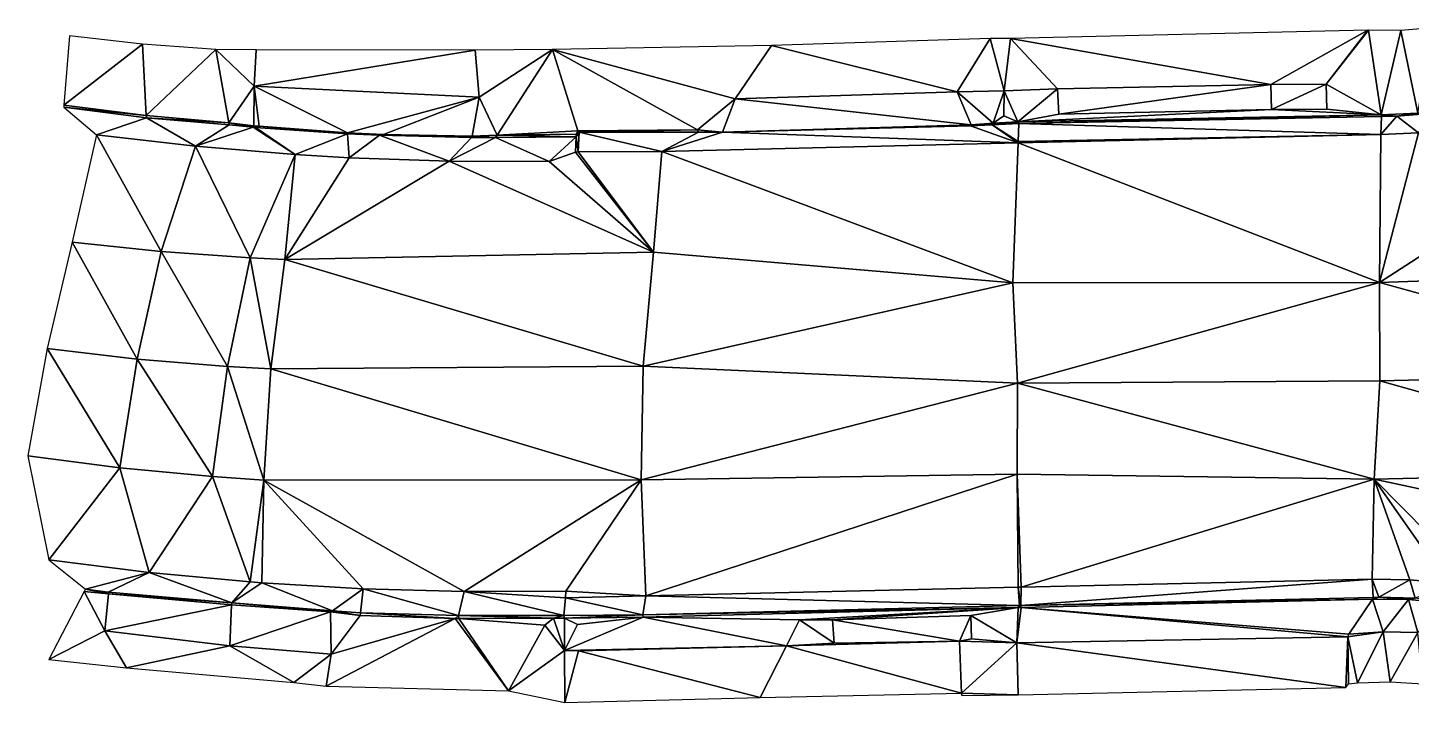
# Model space of a CAD drawing. Header units: feet. Extents: x 6354526 to 6354860, y 1931187 to 1931537.
# Drawn here: x 6354525.9 to 6354630.1, y 1931333.9 to 1931384.7 of the extents above; entities that cross this region are included whole.
import ezdxf

# ---------------------------------------------------------------- set-up
doc = ezdxf.new("R2010")
doc.units = ezdxf.units.FT
doc.header["$MEASUREMENT"] = 0
doc.layers.get('0').update_dxf_attribs({"linetype": 'CONTINUOUS'})

msp = doc.modelspace()

# ---------------------------------------------------------------- linework, layer by layer
at = {"linetype": 'Continuous', "lineweight": -3}
for points in [[(6354529.09, 1931384.06, 147.37), (6354528.66, 1931378.85, 147.17), (6354534.59, 1931383.43, 147.43)], [(6354581.91, 1931383.32, 147.6), (6354595.89, 1931379.84, 147.54), (6354598.37, 1931383.85, 147.69)], [(6354598.37, 1931383.85, 147.69), (6354595.89, 1931379.84, 147.54), (6354599.42, 1931379.92, 147.52)], [(6354598.37, 1931383.85, 147.69), (6354599.42, 1931379.92, 147.52), (6354599.9, 1931383.86, 147.71)], [(6354599.9, 1931383.86, 147.71), (6354599.42, 1931379.92, 147.52), (6354603.44, 1931380.08, 147.58)], [(6354599.9, 1931383.86, 147.71), (6354619.49, 1931380.39, 147.79), (6354626.81, 1931384.48, 147.97)], [(6354599.9, 1931383.86, 147.71), (6354603.44, 1931380.08, 147.58), (6354619.49, 1931380.39, 147.79)], [(6354626.81, 1931384.48, 147.97), (6354619.49, 1931380.39, 147.79), (6354623.65, 1931380.43, 147.82)], [(6354626.84, 1931384.48, 147.97), (6354623.65, 1931380.43, 147.82), (6354627.8, 1931378.12, 147.79)], [(6354626.81, 1931384.48, 147.97), (6354623.65, 1931380.43, 147.82), (6354626.84, 1931384.48, 147.97)], [(6354626.84, 1931384.48, 147.97), (6354627.8, 1931378.12, 147.79), (6354629.27, 1931384.45, 147.95)], [(6354630.57, 1931378.24, 147.81), (6354629.27, 1931384.45, 147.95), (6354627.8, 1931378.12, 147.79)], [(6354629.27, 1931384.45, 147.95), (6354630.57, 1931378.24, 147.81), (6354631.69, 1931384.67, 147.93)], [(6354534.59, 1931383.43, 147.43), (6354528.66, 1931378.85, 147.17), (6354534.86, 1931378.07, 147.23)], [(6354534.59, 1931383.43, 147.43), (6354534.86, 1931378.07, 147.23), (6354540.11, 1931383.03, 147.5)], [(6354540.11, 1931383.03, 147.5), (6354534.86, 1931378.07, 147.23), (6354541.09, 1931377.52, 147.28)], [(6354542.99, 1931380.26, 147.44), (6354540.11, 1931383.03, 147.5), (6354541.09, 1931377.52, 147.28)], [(6354542.99, 1931380.26, 147.44), (6354543.14, 1931383, 147.49), (6354540.11, 1931383.03, 147.5)], [(6354559.61, 1931382.97, 147.47), (6354543.14, 1931383, 147.49), (6354542.99, 1931380.26, 147.44)], [(6354559.61, 1931382.97, 147.47), (6354542.99, 1931380.26, 147.44), (6354559.93, 1931379.44, 147.37)], [(6354559.93, 1931379.44, 147.37), (6354565.44, 1931383.02, 147.5), (6354559.61, 1931382.97, 147.47)], [(6354559.93, 1931379.44, 147.37), (6354561.27, 1931376.59, 147.34), (6354565.44, 1931383.02, 147.5)], [(6354565.44, 1931383.02, 147.5), (6354561.27, 1931376.59, 147.34), (6354567.35, 1931376.9, 147.36)], [(6354565.44, 1931383.02, 147.5), (6354579.18, 1931379.33, 147.49), (6354581.91, 1931383.32, 147.6)], [(6354565.44, 1931383.02, 147.5), (6354576.34, 1931376.99, 147.3), (6354579.18, 1931379.33, 147.49)], [(6354576.34, 1931376.99, 147.3), (6354565.44, 1931383.02, 147.5), (6354567.35, 1931376.9, 147.36)], [(6354581.91, 1931383.32, 147.6), (6354579.18, 1931379.33, 147.49), (6354595.89, 1931379.84, 147.54)], [(6354542.99, 1931380.26, 147.44), (6354541.09, 1931377.52, 147.28), (6354542.95, 1931377.28, 146.93)], [(6354542.99, 1931380.26, 147.44), (6354542.95, 1931377.28, 146.93), (6354543.36, 1931377.25, 146.93)], [(6354550.02, 1931376.77, 146.94), (6354559.93, 1931379.44, 147.37), (6354542.99, 1931380.26, 147.44)], [(6354542.99, 1931380.26, 147.44), (6354543.36, 1931377.25, 146.93), (6354550.02, 1931376.77, 146.94)], [(6354596.95, 1931377.37, 147.17), (6354595.89, 1931379.84, 147.54), (6354579.18, 1931379.33, 147.49)], [(6354599.42, 1931379.92, 147.52), (6354595.89, 1931379.84, 147.54), (6354598.6, 1931377.5, 147.45)], [(6354596.95, 1931377.37, 147.17), (6354598.6, 1931377.5, 147.45), (6354595.89, 1931379.84, 147.54)], [(6354599.42, 1931379.92, 147.52), (6354598.6, 1931377.5, 147.45), (6354599.4, 1931378.03, 147.47)], [(6354599.42, 1931379.92, 147.52), (6354599.4, 1931378.03, 147.47), (6354600.46, 1931377.59, 147.47)], [(6354603.44, 1931380.08, 147.58), (6354599.42, 1931379.92, 147.52), (6354600.46, 1931377.59, 147.47)], [(6354603.55, 1931378.16, 147.53), (6354603.44, 1931380.08, 147.58), (6354600.46, 1931377.59, 147.47)], [(6354619.49, 1931380.39, 147.79), (6354603.44, 1931380.08, 147.58), (6354603.55, 1931378.16, 147.53)], [(6354619.49, 1931380.39, 147.79), (6354603.55, 1931378.16, 147.53), (6354619.54, 1931378.52, 147.71)], [(6354623.65, 1931380.43, 147.82), (6354619.49, 1931380.39, 147.79), (6354619.54, 1931378.52, 147.71)], [(6354623.7, 1931378.54, 147.8), (6354623.65, 1931380.43, 147.82), (6354619.54, 1931378.52, 147.71)], [(6354623.7, 1931378.54, 147.8), (6354627.8, 1931378.12, 147.79), (6354623.65, 1931380.43, 147.82)], [(6354534.86, 1931378.07, 147.23), (6354528.66, 1931378.85, 147.17), (6354528.67, 1931378.68, 146.72)], [(6354534.86, 1931378.07, 147.23), (6354528.67, 1931378.68, 146.72), (6354534.88, 1931377.9, 146.78)], [(6354528.67, 1931378.68, 146.72), (6354531.11, 1931376.62, 146.95), (6354534.88, 1931377.9, 146.78)], [(6354550.02, 1931376.77, 146.94), (6354552.72, 1931376.64, 146.97), (6354559.93, 1931379.44, 147.37)], [(6354559.93, 1931379.44, 147.37), (6354552.72, 1931376.64, 146.97), (6354559.4, 1931376.5, 147.02)], [(6354559.93, 1931379.44, 147.37), (6354559.4, 1931376.5, 147.02), (6354561.27, 1931376.59, 147.34)], [(6354576.34, 1931376.99, 147.3), (6354578.23, 1931376.81, 147.01), (6354579.18, 1931379.33, 147.49)], [(6354596.95, 1931377.37, 147.17), (6354579.18, 1931379.33, 147.49), (6354578.23, 1931376.81, 147.01)], [(6354531.11, 1931376.62, 146.95), (6354538.58, 1931375.75, 147.01), (6354534.88, 1931377.9, 146.78)], [(6354541.09, 1931377.52, 147.28), (6354534.86, 1931378.07, 147.23), (6354534.88, 1931377.9, 146.78)], [(6354541.09, 1931377.52, 147.28), (6354534.88, 1931377.9, 146.78), (6354541.1, 1931377.36, 146.84)], [(6354534.88, 1931377.9, 146.78), (6354538.58, 1931375.75, 147.01), (6354541.1, 1931377.36, 146.84)], [(6354542.9, 1931377.19, 146.82), (6354542.95, 1931377.28, 146.93), (6354541.09, 1931377.52, 147.28)], [(6354541.1, 1931377.36, 146.84), (6354542.9, 1931377.19, 146.82), (6354541.09, 1931377.52, 147.28)], [(6354600.46, 1931377.59, 147.47), (6354599.4, 1931378.03, 147.47), (6354598.6, 1931377.5, 147.45)], [(6354598.6, 1931377.5, 147.45), (6354600.53, 1931377.45, 147.02), (6354600.46, 1931377.59, 147.47)], [(6354619.54, 1931378.52, 147.71), (6354603.55, 1931378.16, 147.53), (6354600.46, 1931377.59, 147.47)], [(6354619.54, 1931378.52, 147.71), (6354600.46, 1931377.59, 147.47), (6354627.8, 1931378.12, 147.79)], [(6354627.8, 1931378.12, 147.79), (6354600.46, 1931377.59, 147.47), (6354600.53, 1931377.45, 147.02)], [(6354627.82, 1931378, 147.34), (6354627.8, 1931378.12, 147.79), (6354600.53, 1931377.45, 147.02)], [(6354600.53, 1931377.45, 147.02), (6354627.78, 1931376.63, 147.45), (6354627.82, 1931378, 147.34)], [(6354627.8, 1931378.12, 147.79), (6354623.7, 1931378.54, 147.8), (6354619.54, 1931378.52, 147.71)], [(6354630.61, 1931376.75, 147.47), (6354628.97, 1931378.01, 147.34), (6354627.78, 1931376.63, 147.45)], [(6354627.78, 1931376.63, 147.45), (6354628.97, 1931378.01, 147.34), (6354627.82, 1931378, 147.34)], [(6354627.8, 1931378.12, 147.79), (6354628.97, 1931378.01, 147.34), (6354630.57, 1931378.24, 147.81)], [(6354627.82, 1931378, 147.34), (6354628.97, 1931378.01, 147.34), (6354627.8, 1931378.12, 147.79)], [(6354631.73, 1931378.23, 147.36), (6354630.57, 1931378.24, 147.81), (6354628.97, 1931378.01, 147.34)], [(6354628.97, 1931378.01, 147.34), (6354630.61, 1931376.75, 147.47), (6354631.73, 1931378.23, 147.36)], [(6354535.98, 1931367.82, 147.32), (6354531.11, 1931376.62, 146.95), (6354529.3, 1931368.53, 147.29)], [(6354535.98, 1931367.82, 147.32), (6354538.58, 1931375.75, 147.01), (6354531.11, 1931376.62, 146.95)], [(6354538.58, 1931375.75, 147.01), (6354542.9, 1931377.19, 146.82), (6354541.1, 1931377.36, 146.84)], [(6354538.58, 1931375.75, 147.01), (6354546.08, 1931375.13, 147.08), (6354542.9, 1931377.19, 146.82)], [(6354542.9, 1931377.19, 146.82), (6354543.08, 1931377.17, 146.82), (6354542.95, 1931377.28, 146.93)], [(6354546.08, 1931375.13, 147.08), (6354543.08, 1931377.17, 146.82), (6354542.9, 1931377.19, 146.82)], [(6354543.08, 1931377.17, 146.82), (6354543.36, 1931377.25, 146.93), (6354542.95, 1931377.28, 146.93)], [(6354550, 1931376.69, 146.85), (6354543.36, 1931377.25, 146.93), (6354543.08, 1931377.17, 146.82)], [(6354543.08, 1931377.17, 146.82), (6354546.08, 1931375.13, 147.08), (6354550, 1931376.69, 146.85)], [(6354550, 1931376.69, 146.85), (6354550.02, 1931376.77, 146.94), (6354543.36, 1931377.25, 146.93)], [(6354546.08, 1931375.13, 147.08), (6354550.13, 1931374.89, 147.08), (6354550, 1931376.69, 146.85)], [(6354550, 1931376.69, 146.85), (6354552.42, 1931376.58, 146.85), (6354550.02, 1931376.77, 146.94)], [(6354550.13, 1931374.89, 147.08), (6354552.42, 1931376.58, 146.85), (6354550, 1931376.69, 146.85)], [(6354552.42, 1931376.58, 146.85), (6354552.72, 1931376.64, 146.97), (6354550.02, 1931376.77, 146.94)], [(6354552.42, 1931376.58, 146.85), (6354550.13, 1931374.89, 147.08), (6354557.65, 1931374.63, 147.08)], [(6354559.35, 1931376.42, 146.88), (6354552.72, 1931376.64, 146.97), (6354552.42, 1931376.58, 146.85)], [(6354552.42, 1931376.58, 146.85), (6354557.65, 1931374.63, 147.08), (6354559.35, 1931376.42, 146.88)], [(6354559.35, 1931376.42, 146.88), (6354559.4, 1931376.5, 147.02), (6354552.72, 1931376.64, 146.97)], [(6354559.35, 1931376.42, 146.88), (6354561.16, 1931376.4, 146.9), (6354559.4, 1931376.5, 147.02)], [(6354561.16, 1931376.4, 146.9), (6354561.27, 1931376.59, 147.34), (6354559.4, 1931376.5, 147.02)], [(6354567.22, 1931376.47, 146.9), (6354561.27, 1931376.59, 147.34), (6354561.16, 1931376.4, 146.9)], [(6354561.16, 1931376.4, 146.9), (6354565.18, 1931374.61, 147.08), (6354567.22, 1931376.47, 146.9)], [(6354561.27, 1931376.59, 147.34), (6354567.22, 1931376.67, 147.38), (6354567.35, 1931376.9, 147.36)], [(6354567.22, 1931376.47, 146.9), (6354567.22, 1931376.67, 147.38), (6354561.27, 1931376.59, 147.34)], [(6354565.18, 1931374.61, 147.08), (6354567.18, 1931375.31, 147.01), (6354567.22, 1931376.47, 146.9)], [(6354567.18, 1931375.31, 147.01), (6354567.37, 1931375.34, 147.3), (6354567.22, 1931376.47, 146.9)], [(6354567.45, 1931376.82, 146.93), (6354567.35, 1931376.9, 147.36), (6354567.22, 1931376.67, 147.38)], [(6354567.22, 1931376.47, 146.9), (6354567.45, 1931376.82, 146.93), (6354567.22, 1931376.67, 147.38)], [(6354567.37, 1931375.34, 147.3), (6354567.45, 1931376.82, 146.93), (6354567.22, 1931376.47, 146.9)], [(6354567.35, 1931376.9, 147.36), (6354567.45, 1931376.82, 146.93), (6354576.34, 1931376.99, 147.3)], [(6354567.37, 1931375.34, 147.3), (6354573.67, 1931375.35, 147.21), (6354567.45, 1931376.82, 146.93)], [(6354576.42, 1931376.81, 146.86), (6354576.34, 1931376.99, 147.3), (6354567.45, 1931376.82, 146.93)], [(6354567.45, 1931376.82, 146.93), (6354573.67, 1931375.35, 147.21), (6354576.42, 1931376.81, 146.86)], [(6354573.67, 1931375.35, 147.21), (6354578.23, 1931376.8, 146.89), (6354576.42, 1931376.81, 146.86)], [(6354600.49, 1931376, 147.22), (6354578.23, 1931376.8, 146.89), (6354573.67, 1931375.35, 147.21)], [(6354576.42, 1931376.81, 146.86), (6354578.23, 1931376.81, 147.01), (6354576.34, 1931376.99, 147.3)], [(6354576.42, 1931376.81, 146.86), (6354578.23, 1931376.8, 146.89), (6354578.23, 1931376.81, 147.01)], [(6354578.23, 1931376.81, 147.01), (6354596.9, 1931377.28, 147), (6354596.95, 1931377.37, 147.17)], [(6354578.23, 1931376.81, 147.01), (6354578.23, 1931376.8, 146.89), (6354596.9, 1931377.28, 147)], [(6354600.49, 1931376, 147.22), (6354596.9, 1931377.28, 147), (6354578.23, 1931376.8, 146.89)], [(6354596.9, 1931377.28, 147), (6354598.52, 1931377.35, 147), (6354596.95, 1931377.37, 147.17)], [(6354600.49, 1931376, 147.22), (6354598.52, 1931377.35, 147), (6354596.9, 1931377.28, 147)], [(6354598.52, 1931377.35, 147), (6354598.6, 1931377.5, 147.45), (6354596.95, 1931377.37, 147.17)], [(6354600.53, 1931377.45, 147.02), (6354598.6, 1931377.5, 147.45), (6354598.52, 1931377.35, 147)], [(6354600.47, 1931376.12, 147.2), (6354600.53, 1931377.45, 147.02), (6354598.52, 1931377.35, 147)], [(6354600.47, 1931376.12, 147.2), (6354598.52, 1931377.35, 147), (6354600.49, 1931376, 147.22)], [(6354627.78, 1931376.63, 147.45), (6354600.53, 1931377.45, 147.02), (6354600.47, 1931376.12, 147.2)], [(6354600.47, 1931376.12, 147.2), (6354600.49, 1931376, 147.22), (6354627.78, 1931376.63, 147.45)], [(6354627.67, 1931365.49, 148.02), (6354627.78, 1931376.63, 147.45), (6354600.49, 1931376, 147.22)], [(6354627.67, 1931365.49, 148.02), (6354630.61, 1931376.75, 147.47), (6354627.78, 1931376.63, 147.45)], [(6354638.93, 1931372.77, 147.99), (6354630.61, 1931376.75, 147.47), (6354627.67, 1931365.49, 148.02)], [(6354542.69, 1931367.36, 147.36), (6354538.58, 1931375.75, 147.01), (6354535.98, 1931367.82, 147.32)], [(6354542.69, 1931367.36, 147.36), (6354546.08, 1931375.13, 147.08), (6354538.58, 1931375.75, 147.01)], [(6354557.65, 1931374.63, 147.08), (6354561.16, 1931376.4, 146.9), (6354559.35, 1931376.42, 146.88)], [(6354557.65, 1931374.63, 147.08), (6354565.18, 1931374.61, 147.08), (6354561.16, 1931376.4, 146.9)], [(6354600.09, 1931365.48, 147.79), (6354600.49, 1931376, 147.22), (6354573.67, 1931375.35, 147.21)], [(6354627.67, 1931365.49, 148.02), (6354600.49, 1931376, 147.22), (6354600.09, 1931365.48, 147.79)], [(6354545.3, 1931367.24, 147.37), (6354546.08, 1931375.13, 147.08), (6354542.69, 1931367.36, 147.36)], [(6354545.3, 1931367.24, 147.37), (6354550.13, 1931374.89, 147.08), (6354546.08, 1931375.13, 147.08)], [(6354545.3, 1931367.24, 147.37), (6354557.65, 1931374.63, 147.08), (6354550.13, 1931374.89, 147.08)], [(6354573.04, 1931367.79, 147.5), (6354557.65, 1931374.63, 147.08), (6354545.3, 1931367.24, 147.37)], [(6354573.04, 1931367.79, 147.5), (6354565.18, 1931374.61, 147.08), (6354557.65, 1931374.63, 147.08)], [(6354573.04, 1931367.79, 147.5), (6354567.18, 1931375.31, 147.01), (6354565.18, 1931374.61, 147.08)], [(6354573.04, 1931367.79, 147.5), (6354567.37, 1931375.34, 147.3), (6354567.18, 1931375.31, 147.01)], [(6354573.04, 1931367.79, 147.5), (6354573.67, 1931375.35, 147.21), (6354567.37, 1931375.34, 147.3)], [(6354600.09, 1931365.48, 147.79), (6354573.67, 1931375.35, 147.21), (6354573.04, 1931367.79, 147.5)], [(6354638.93, 1931372.77, 147.99), (6354627.67, 1931365.49, 148.02), (6354652.68, 1931366.37, 148.15)], [(6354529.3, 1931368.53, 147.29), (6354527.4, 1931360.53, 147.36), (6354534.17, 1931359.74, 147.43)], [(6354535.98, 1931367.82, 147.32), (6354529.3, 1931368.53, 147.29), (6354534.17, 1931359.74, 147.43)], [(6354535.98, 1931367.82, 147.32), (6354534.17, 1931359.74, 147.43), (6354540.97, 1931359.19, 147.49)], [(6354542.69, 1931367.36, 147.36), (6354535.98, 1931367.82, 147.32), (6354540.97, 1931359.19, 147.49)], [(6354542.69, 1931367.36, 147.36), (6354540.97, 1931359.19, 147.49), (6354544.24, 1931359.01, 147.52)], [(6354545.3, 1931367.24, 147.37), (6354542.69, 1931367.36, 147.36), (6354544.24, 1931359.01, 147.52)], [(6354545.3, 1931367.24, 147.37), (6354544.24, 1931359.01, 147.52), (6354572.27, 1931359.21, 147.59)], [(6354545.3, 1931367.24, 147.37), (6354572.27, 1931359.21, 147.59), (6354573.04, 1931367.79, 147.5)], [(6354572.27, 1931359.21, 147.59), (6354600.09, 1931365.48, 147.79), (6354573.04, 1931367.79, 147.5)], [(6354652.68, 1931366.37, 148.15), (6354627.67, 1931365.49, 148.02), (6354652.39, 1931358.68, 148.16)], [(6354600.44, 1931357.92, 147.82), (6354600.09, 1931365.48, 147.79), (6354572.27, 1931359.21, 147.59)], [(6354627.67, 1931365.49, 148.02), (6354600.09, 1931365.48, 147.79), (6354600.44, 1931357.92, 147.82)], [(6354627.67, 1931365.49, 148.02), (6354600.44, 1931357.92, 147.82), (6354627.7, 1931358.11, 148.1)], [(6354627.67, 1931365.49, 148.02), (6354627.7, 1931358.11, 148.1), (6354652.39, 1931358.68, 148.16)], [(6354527.4, 1931360.53, 147.36), (6354525.94, 1931352.45, 147.27), (6354532.88, 1931351.55, 147.32)], [(6354534.17, 1931359.74, 147.43), (6354527.4, 1931360.53, 147.36), (6354532.88, 1931351.55, 147.32)], [(6354534.17, 1931359.74, 147.43), (6354532.88, 1931351.55, 147.32), (6354539.85, 1931350.9, 147.36)], [(6354540.97, 1931359.19, 147.49), (6354534.17, 1931359.74, 147.43), (6354539.85, 1931350.9, 147.36)], [(6354540.97, 1931359.19, 147.49), (6354539.85, 1931350.9, 147.36), (6354543.71, 1931350.64, 147.38)], [(6354544.24, 1931359.01, 147.52), (6354540.97, 1931359.19, 147.49), (6354543.71, 1931350.64, 147.38)], [(6354572.1, 1931350.65, 147.49), (6354544.24, 1931359.01, 147.52), (6354543.71, 1931350.64, 147.38)], [(6354572.1, 1931350.65, 147.49), (6354572.27, 1931359.21, 147.59), (6354544.24, 1931359.01, 147.52)], [(6354572.1, 1931350.65, 147.49), (6354600.44, 1931357.92, 147.82), (6354572.27, 1931359.21, 147.59)], [(6354600.4, 1931351.07, 147.77), (6354600.44, 1931357.92, 147.82), (6354572.1, 1931350.65, 147.49)], [(6354627.27, 1931350.7, 147.97), (6354600.44, 1931357.92, 147.82), (6354600.4, 1931351.07, 147.77)], [(6354627.7, 1931358.11, 148.1), (6354600.44, 1931357.92, 147.82), (6354627.27, 1931350.7, 147.97)], [(6354651.99, 1931351.27, 148.2), (6354627.7, 1931358.11, 148.1), (6354627.27, 1931350.7, 147.97)], [(6354652.39, 1931358.68, 148.16), (6354627.7, 1931358.11, 148.1), (6354651.99, 1931351.27, 148.2)], [(6354532.88, 1931351.55, 147.32), (6354525.94, 1931352.45, 147.27), (6354527.52, 1931344.63, 146.87)], [(6354532.88, 1931351.55, 147.32), (6354527.52, 1931344.63, 146.87), (6354535.09, 1931343.68, 146.92)], [(6354539.85, 1931350.9, 147.36), (6354532.88, 1931351.55, 147.32), (6354535.09, 1931343.68, 146.92)], [(6354539.85, 1931350.9, 147.36), (6354535.09, 1931343.68, 146.92), (6354542.69, 1931342.97, 146.96)], [(6354543.71, 1931350.64, 147.38), (6354539.85, 1931350.9, 147.36), (6354542.69, 1931342.97, 146.96)], [(6354543.71, 1931350.64, 147.38), (6354542.69, 1931342.97, 146.96), (6354543.56, 1931342.9, 146.97)], [(6354543.71, 1931350.64, 147.38), (6354543.56, 1931342.9, 146.97), (6354551.18, 1931342.46, 146.99)], [(6354543.71, 1931350.64, 147.38), (6354558.8, 1931342.25, 147.01), (6354572.1, 1931350.65, 147.49)], [(6354543.71, 1931350.64, 147.38), (6354551.18, 1931342.46, 146.99), (6354558.8, 1931342.25, 147.01)], [(6354572.1, 1931350.65, 147.49), (6354558.8, 1931342.25, 147.01), (6354566.43, 1931342.28, 147.03)], [(6354572.1, 1931350.65, 147.49), (6354566.43, 1931342.28, 147.03), (6354572.47, 1931341.93, 147.11)], [(6354600.4, 1931351.07, 147.77), (6354572.1, 1931350.65, 147.49), (6354572.47, 1931341.93, 147.11)], [(6354600.48, 1931342.59, 147.36), (6354600.4, 1931351.07, 147.77), (6354572.47, 1931341.93, 147.11)], [(6354600.4, 1931351.07, 147.77), (6354600.48, 1931342.59, 147.36), (6354600.7, 1931342.59, 147.36)], [(6354627.27, 1931350.7, 147.97), (6354600.4, 1931351.07, 147.77), (6354600.7, 1931342.59, 147.36)], [(6354600.48, 1931342.59, 147.36), (6354600.48, 1931342.59, 147.36), (6354600.4, 1931351.07, 147.77)], [(6354627.27, 1931350.7, 147.97), (6354600.7, 1931342.59, 147.36), (6354627.13, 1931343.17, 147.62)], [(6354627.27, 1931350.7, 147.97), (6354627.13, 1931343.17, 147.62), (6354629.95, 1931343.14, 147.62)], [(6354644.31, 1931347.07, 147.99), (6354651.99, 1931351.27, 148.2), (6354627.27, 1931350.7, 147.97)], [(6354627.27, 1931350.7, 147.97), (6354629.95, 1931343.14, 147.62), (6354632.76, 1931342.87, 147.61)], [(6354627.27, 1931350.7, 147.97), (6354632.76, 1931342.87, 147.61), (6354635.54, 1931342.36, 147.61)], [(6354644.31, 1931347.07, 147.99), (6354627.27, 1931350.7, 147.97), (6354635.54, 1931342.36, 147.61)], [(6354527.52, 1931344.63, 146.87), (6354530.29, 1931342.43, 146.66), (6354535.09, 1931343.68, 146.92)], [(6354535.09, 1931343.68, 146.92), (6354530.29, 1931342.43, 146.66), (6354532, 1931342.2, 146.56)], [(6354541.3, 1931341.4, 146.65), (6354535.09, 1931343.68, 146.92), (6354532, 1931342.2, 146.56)], [(6354535.09, 1931343.68, 146.92), (6354541.3, 1931341.4, 146.65), (6354542.69, 1931342.97, 146.96)], [(6354627.13, 1931343.17, 147.62), (6354600.68, 1931341.21, 147.21), (6354627.21, 1931341.81, 147.46)], [(6354627.13, 1931343.17, 147.62), (6354600.7, 1931342.59, 147.36), (6354600.68, 1931341.21, 147.21)], [(6354627.13, 1931343.17, 147.62), (6354627.21, 1931341.81, 147.46), (6354627.63, 1931341.82, 147.47)], [(6354629.95, 1931343.14, 147.62), (6354627.13, 1931343.17, 147.62), (6354627.63, 1931341.82, 147.47)], [(6354531.75, 1931339.3, 147.24), (6354530.19, 1931342.24, 147.13), (6354527.52, 1931337.14, 147.32)], [(6354530.19, 1931342.24, 147.13), (6354532.03, 1931342.07, 146.75), (6354530.29, 1931342.43, 146.66)], [(6354532.03, 1931342.07, 146.75), (6354530.19, 1931342.24, 147.13), (6354531.75, 1931339.3, 147.24)], [(6354530.19, 1931342.24, 147.13), (6354530.19, 1931342.24, 147.13), (6354532.03, 1931342.07, 146.75)], [(6354532.03, 1931342.07, 146.75), (6354532.03, 1931342.07, 146.75), (6354530.19, 1931342.24, 147.13)], [(6354530.29, 1931342.43, 146.66), (6354532.03, 1931342.07, 146.75), (6354532, 1931342.2, 146.56)], [(6354532.03, 1931342.07, 146.75), (6354541.3, 1931341.4, 146.65), (6354532, 1931342.2, 146.56)], [(6354542.69, 1931342.97, 146.96), (6354541.3, 1931341.4, 146.65), (6354543.56, 1931342.9, 146.97)], [(6354548.89, 1931340.79, 146.68), (6354543.56, 1931342.9, 146.97), (6354541.3, 1931341.4, 146.65)], [(6354543.56, 1931342.9, 146.97), (6354548.89, 1931340.79, 146.68), (6354551.18, 1931342.46, 146.99)], [(6354551.18, 1931342.46, 146.99), (6354548.89, 1931340.79, 146.68), (6354550.98, 1931340.64, 146.7)], [(6354558.36, 1931340.45, 146.75), (6354551.18, 1931342.46, 146.99), (6354550.98, 1931340.64, 146.7)], [(6354558.36, 1931340.45, 146.75), (6354558.8, 1931342.25, 147.01), (6354551.18, 1931342.46, 146.99)], [(6354566.3, 1931340.45, 146.78), (6354558.8, 1931342.25, 147.01), (6354558.36, 1931340.45, 146.75)], [(6354566.41, 1931341.77, 146.95), (6354566.43, 1931342.28, 147.03), (6354558.8, 1931342.25, 147.01)], [(6354566.3, 1931340.45, 146.78), (6354566.41, 1931341.77, 146.95), (6354558.8, 1931342.25, 147.01)], [(6354566.43, 1931342.28, 147.03), (6354566.41, 1931341.77, 146.95), (6354572.47, 1931341.93, 147.11)], [(6354600.48, 1931342.59, 147.36), (6354572.47, 1931341.93, 147.11), (6354600.58, 1931341.19, 147.25)], [(6354600.48, 1931342.59, 147.36), (6354600.58, 1931341.19, 147.25), (6354600.68, 1931341.21, 147.21)], [(6354600.48, 1931342.59, 147.36), (6354600.68, 1931341.21, 147.21), (6354600.7, 1931342.59, 147.36)], [(6354600.48, 1931342.59, 147.36), (6354600.58, 1931341.19, 147.25), (6354600.48, 1931342.59, 147.36)], [(6354630.37, 1931341.75, 147.47), (6354629.95, 1931343.14, 147.62), (6354627.63, 1931341.82, 147.47)], [(6354632.76, 1931342.87, 147.61), (6354629.95, 1931343.14, 147.62), (6354630.37, 1931341.75, 147.47)], [(6354531.75, 1931339.3, 147.24), (6354531.75, 1931339.3, 147.24), (6354532.03, 1931342.07, 146.75)], [(6354532.03, 1931342.07, 146.75), (6354531.75, 1931339.3, 147.24), (6354532.03, 1931342.07, 146.75)], [(6354531.75, 1931339.3, 147.24), (6354541.28, 1931341.24, 146.76), (6354532.03, 1931342.07, 146.75)], [(6354531.75, 1931339.3, 147.24), (6354541.16, 1931338.17, 147.25), (6354541.28, 1931341.24, 146.76)], [(6354532.03, 1931342.07, 146.75), (6354541.28, 1931341.24, 146.76), (6354541.3, 1931341.4, 146.65)], [(6354541.28, 1931341.24, 146.76), (6354541.16, 1931338.17, 147.25), (6354548.74, 1931340.71, 146.84)], [(6354548.74, 1931340.71, 146.84), (6354541.3, 1931341.4, 146.65), (6354541.28, 1931341.24, 146.76)], [(6354548.74, 1931340.71, 146.84), (6354541.28, 1931341.24, 146.76), (6354548.74, 1931340.71, 146.84)], [(6354548.74, 1931340.71, 146.84), (6354548.89, 1931340.79, 146.68), (6354541.3, 1931341.4, 146.65)], [(6354572.23, 1931340.49, 146.9), (6354566.41, 1931341.77, 146.95), (6354566.3, 1931340.45, 146.78)], [(6354566.41, 1931341.77, 146.95), (6354572.23, 1931340.49, 146.9), (6354572.47, 1931341.93, 147.11)], [(6354600.58, 1931341.19, 147.25), (6354572.47, 1931341.93, 147.11), (6354572.23, 1931340.49, 146.9)], [(6354600.47, 1931341.06, 147.68), (6354600.58, 1931341.19, 147.25), (6354572.23, 1931340.49, 146.9)], [(6354600.7, 1931341.04, 147.67), (6354600.58, 1931341.19, 147.25), (6354600.47, 1931341.06, 147.68)], [(6354600.47, 1931341.06, 147.68), (6354600.58, 1931341.19, 147.25), (6354600.58, 1931341.19, 147.25)], [(6354600.58, 1931341.19, 147.25), (6354600.7, 1931341.04, 147.67), (6354600.68, 1931341.21, 147.21)], [(6354600.58, 1931341.19, 147.25), (6354600.68, 1931341.21, 147.21), (6354600.58, 1931341.19, 147.25)], [(6354600.68, 1931341.21, 147.21), (6354627.14, 1931341.68, 147.92), (6354627.21, 1931341.81, 147.46)], [(6354600.68, 1931341.21, 147.21), (6354600.7, 1931341.04, 147.67), (6354627.14, 1931341.68, 147.92)], [(6354625.38, 1931339.04, 147.93), (6354627.14, 1931341.68, 147.92), (6354600.7, 1931341.04, 147.67)], [(6354627.96, 1931339.22, 147.94), (6354627.14, 1931341.68, 147.92), (6354625.38, 1931339.04, 147.93)], [(6354627.21, 1931341.81, 147.46), (6354627.14, 1931341.68, 147.92), (6354627.63, 1931341.82, 147.47)], [(6354629.87, 1931341.65, 147.92), (6354627.63, 1931341.82, 147.47), (6354627.14, 1931341.68, 147.92)], [(6354627.14, 1931341.68, 147.92), (6354627.96, 1931339.22, 147.94), (6354629.87, 1931341.65, 147.92)], [(6354627.63, 1931341.82, 147.47), (6354629.87, 1931341.65, 147.92), (6354630.37, 1931341.75, 147.47)], [(6354630.55, 1931339.16, 147.94), (6354629.87, 1931341.65, 147.92), (6354627.96, 1931339.22, 147.94)], [(6354632.59, 1931341.39, 147.92), (6354630.37, 1931341.75, 147.47), (6354629.87, 1931341.65, 147.92)], [(6354629.87, 1931341.65, 147.92), (6354630.55, 1931339.16, 147.94), (6354632.59, 1931341.39, 147.92)], [(6354548.74, 1931340.71, 146.84), (6354541.16, 1931338.17, 147.25), (6354548.77, 1931337.53, 147.29)], [(6354548.4, 1931335.13, 147.34), (6354562.13, 1931334.78, 147.37), (6354558.1, 1931340.22, 147.22)], [(6354548.77, 1931337.53, 147.29), (6354548.4, 1931335.13, 147.34), (6354558.1, 1931340.22, 147.22)], [(6354550.96, 1931340.45, 147.17), (6354548.89, 1931340.79, 146.68), (6354548.74, 1931340.71, 146.84)], [(6354548.74, 1931340.71, 146.84), (6354548.74, 1931340.71, 146.84), (6354548.89, 1931340.79, 146.68)], [(6354550.96, 1931340.45, 147.17), (6354548.74, 1931340.71, 146.84), (6354548.77, 1931337.53, 147.29)], [(6354550.96, 1931340.45, 147.17), (6354548.77, 1931337.53, 147.29), (6354548.77, 1931337.53, 147.29)], [(6354548.77, 1931337.53, 147.29), (6354550.96, 1931340.45, 147.17), (6354550.96, 1931340.45, 147.17)], [(6354548.77, 1931337.53, 147.29), (6354558.1, 1931340.22, 147.22), (6354550.96, 1931340.45, 147.17)], [(6354550.96, 1931340.45, 147.17), (6354550.98, 1931340.64, 146.7), (6354548.89, 1931340.79, 146.68)], [(6354550.96, 1931340.45, 147.17), (6354550.96, 1931340.45, 147.17), (6354550.98, 1931340.64, 146.7)], [(6354550.98, 1931340.64, 146.7), (6354550.96, 1931340.45, 147.17), (6354558.1, 1931340.22, 147.22)], [(6354550.98, 1931340.64, 146.7), (6354558.1, 1931340.22, 147.22), (6354558.36, 1931340.45, 146.75)], [(6354558.36, 1931340.45, 146.75), (6354558.1, 1931340.22, 147.22), (6354558.38, 1931340.22, 147.22)], [(6354562.13, 1931334.78, 147.37), (6354558.38, 1931340.22, 147.22), (6354558.1, 1931340.22, 147.22)], [(6354558.36, 1931340.45, 146.75), (6354558.38, 1931340.22, 147.22), (6354565.52, 1931340.24, 147.19)], [(6354558.36, 1931340.45, 146.75), (6354565.52, 1931340.24, 147.19), (6354566.3, 1931340.45, 146.78)], [(6354558.38, 1931340.22, 147.22), (6354564.85, 1931339.72, 147.15), (6354565.52, 1931340.24, 147.19)], [(6354562.13, 1931334.78, 147.37), (6354564.85, 1931339.72, 147.15), (6354558.38, 1931340.22, 147.22)], [(6354564.85, 1931339.72, 147.15), (6354566.34, 1931337.82, 147.24), (6354565.52, 1931340.24, 147.19)], [(6354566.3, 1931340.45, 146.78), (6354565.52, 1931340.24, 147.19), (6354566.34, 1931340.25, 147.19)], [(6354566.34, 1931337.82, 147.24), (6354566.34, 1931340.25, 147.19), (6354565.52, 1931340.24, 147.19)], [(6354566.3, 1931340.45, 146.78), (6354566.34, 1931340.25, 147.19), (6354572.23, 1931340.49, 146.9)], [(6354572.23, 1931340.49, 146.9), (6354566.34, 1931340.25, 147.19), (6354572.26, 1931340.33, 147.35)], [(6354567.31, 1931339.76, 147.15), (6354572.26, 1931340.33, 147.35), (6354566.34, 1931340.25, 147.19)], [(6354583.06, 1931338.16, 147.56), (6354572.26, 1931340.33, 147.35), (6354566.34, 1931337.82, 147.24)], [(6354567.31, 1931339.76, 147.15), (6354566.34, 1931337.82, 147.24), (6354572.26, 1931340.33, 147.35)], [(6354567.31, 1931339.76, 147.15), (6354566.34, 1931340.25, 147.19), (6354566.34, 1931337.82, 147.24)], [(6354600.47, 1931341.06, 147.68), (6354572.23, 1931340.49, 146.9), (6354572.26, 1931340.33, 147.35)], [(6354600.47, 1931341.06, 147.68), (6354572.26, 1931340.33, 147.35), (6354600.47, 1931341.05, 147.68)], [(6354584.02, 1931340.13, 147.53), (6354600.47, 1931341.05, 147.68), (6354572.26, 1931340.33, 147.35)], [(6354584.02, 1931340.13, 147.53), (6354572.26, 1931340.33, 147.35), (6354583.06, 1931338.16, 147.56)], [(6354584.02, 1931340.13, 147.53), (6354583.06, 1931338.16, 147.56), (6354586.63, 1931338.36, 147.47)], [(6354584.02, 1931340.13, 147.53), (6354586.51, 1931340.12, 147.46), (6354600.47, 1931341.05, 147.68)], [(6354584.02, 1931340.13, 147.53), (6354586.63, 1931338.36, 147.47), (6354586.51, 1931340.12, 147.46)], [(6354596.92, 1931340.44, 147.68), (6354600.47, 1931341.05, 147.68), (6354586.51, 1931340.12, 147.46)], [(6354596.92, 1931340.44, 147.68), (6354586.51, 1931340.12, 147.46), (6354596.06, 1931338.52, 147.69)], [(6354586.51, 1931340.12, 147.46), (6354586.63, 1931338.36, 147.47), (6354596.06, 1931338.52, 147.69)], [(6354596.92, 1931340.44, 147.68), (6354596.06, 1931338.52, 147.69), (6354596.96, 1931338.7, 147.74)], [(6354596.92, 1931340.44, 147.68), (6354600.38, 1931338.4, 147.95), (6354600.47, 1931341.05, 147.68)], [(6354596.92, 1931340.44, 147.68), (6354596.96, 1931338.7, 147.74), (6354600.38, 1931338.4, 147.95)], [(6354600.38, 1931338.4, 147.95), (6354600.7, 1931341.04, 147.67), (6354600.47, 1931341.05, 147.68)], [(6354625.3, 1931338.83, 148.15), (6354600.7, 1931341.04, 147.67), (6354600.38, 1931338.4, 147.95)], [(6354600.47, 1931341.06, 147.68), (6354600.47, 1931341.05, 147.68), (6354600.7, 1931341.04, 147.67)], [(6354600.7, 1931341.04, 147.67), (6354625.3, 1931338.83, 148.15), (6354625.38, 1931339.04, 147.93)], [(6354531.75, 1931339.3, 147.24), (6354527.52, 1931337.14, 147.32), (6354533.38, 1931336.5, 147.34)], [(6354531.75, 1931339.3, 147.24), (6354533.38, 1931336.5, 147.34), (6354541.16, 1931338.17, 147.25)], [(6354531.75, 1931339.3, 147.24), (6354533.38, 1931336.5, 147.34), (6354531.75, 1931339.3, 147.24)], [(6354562.13, 1931334.78, 147.37), (6354566.34, 1931337.82, 147.24), (6354564.85, 1931339.72, 147.15)], [(6354627.96, 1931339.22, 147.94), (6354625.38, 1931339.04, 147.93), (6354625.3, 1931338.83, 148.15)], [(6354626.03, 1931335.37, 148.14), (6354627.96, 1931339.22, 147.94), (6354625.3, 1931338.83, 148.15)], [(6354626.03, 1931335.37, 148.14), (6354628.48, 1931335.45, 148.13), (6354627.96, 1931339.22, 147.94)], [(6354628.48, 1931335.45, 148.13), (6354630.55, 1931339.16, 147.94), (6354627.96, 1931339.22, 147.94)], [(6354628.48, 1931335.45, 148.13), (6354630.92, 1931335.3, 148.13), (6354630.55, 1931339.16, 147.94)], [(6354533.38, 1931336.5, 147.34), (6354545.98, 1931335.41, 147.32), (6354541.16, 1931338.17, 147.25)], [(6354541.16, 1931338.17, 147.25), (6354545.98, 1931335.41, 147.32), (6354548.77, 1931337.53, 147.29)], [(6354567.39, 1931337.8, 147.26), (6354583.06, 1931338.16, 147.56), (6354566.34, 1931337.82, 147.24)], [(6354567.39, 1931337.8, 147.26), (6354581.07, 1931334.28, 147.69), (6354583.06, 1931338.16, 147.56)], [(6354596.23, 1931334.61, 147.83), (6354583.06, 1931338.16, 147.56), (6354581.07, 1931334.28, 147.69)], [(6354596.06, 1931338.52, 147.69), (6354596.06, 1931338.52, 147.69), (6354583.06, 1931338.16, 147.56)], [(6354586.63, 1931338.36, 147.47), (6354583.06, 1931338.16, 147.56), (6354596.06, 1931338.52, 147.69)], [(6354596.06, 1931338.52, 147.69), (6354583.06, 1931338.16, 147.56), (6354596.23, 1931334.61, 147.83)], [(6354596.96, 1931338.7, 147.74), (6354596.06, 1931338.52, 147.69), (6354600.38, 1931338.4, 147.95)], [(6354596.96, 1931338.7, 147.74), (6354596.06, 1931338.52, 147.69), (6354596.06, 1931338.52, 147.69)], [(6354596.06, 1931338.52, 147.69), (6354596.23, 1931334.61, 147.83), (6354600.38, 1931338.4, 147.95)], [(6354596.23, 1931334.61, 147.83), (6354600.47, 1931334.48, 147.81), (6354600.38, 1931338.4, 147.95)], [(6354625.15, 1931335.03, 148.12), (6354625.3, 1931338.83, 148.15), (6354600.38, 1931338.4, 147.95)], [(6354600.47, 1931334.48, 147.81), (6354625.15, 1931335.03, 148.12), (6354600.38, 1931338.4, 147.95)], [(6354625.15, 1931335.03, 148.12), (6354625.34, 1931335.3, 148.14), (6354625.3, 1931338.83, 148.15)], [(6354625.34, 1931335.3, 148.14), (6354626.03, 1931335.37, 148.14), (6354625.3, 1931338.83, 148.15)], [(6354548.77, 1931337.53, 147.29), (6354548.77, 1931337.53, 147.29), (6354545.98, 1931335.41, 147.32)], [(6354548.77, 1931337.53, 147.29), (6354545.98, 1931335.41, 147.32), (6354548.4, 1931335.13, 147.34)], [(6354562.13, 1931334.78, 147.37), (6354566.36, 1931333.91, 147.43), (6354566.34, 1931337.82, 147.24)], [(6354567.39, 1931337.8, 147.26), (6354566.34, 1931337.82, 147.24), (6354566.36, 1931333.91, 147.43)], [(6354567.39, 1931337.8, 147.26), (6354566.36, 1931333.91, 147.43), (6354581.07, 1931334.28, 147.69)], [(6354596.24, 1931334.43, 147.83), (6354600.47, 1931334.48, 147.81), (6354596.23, 1931334.61, 147.83)], [(6354596.24, 1931334.43, 147.83), (6354596.23, 1931334.61, 147.83), (6354596.24, 1931334.43, 147.83)]]:
    msp.add_3dface(points, dxfattribs=at)

doc.saveas('drawing.dxf')
